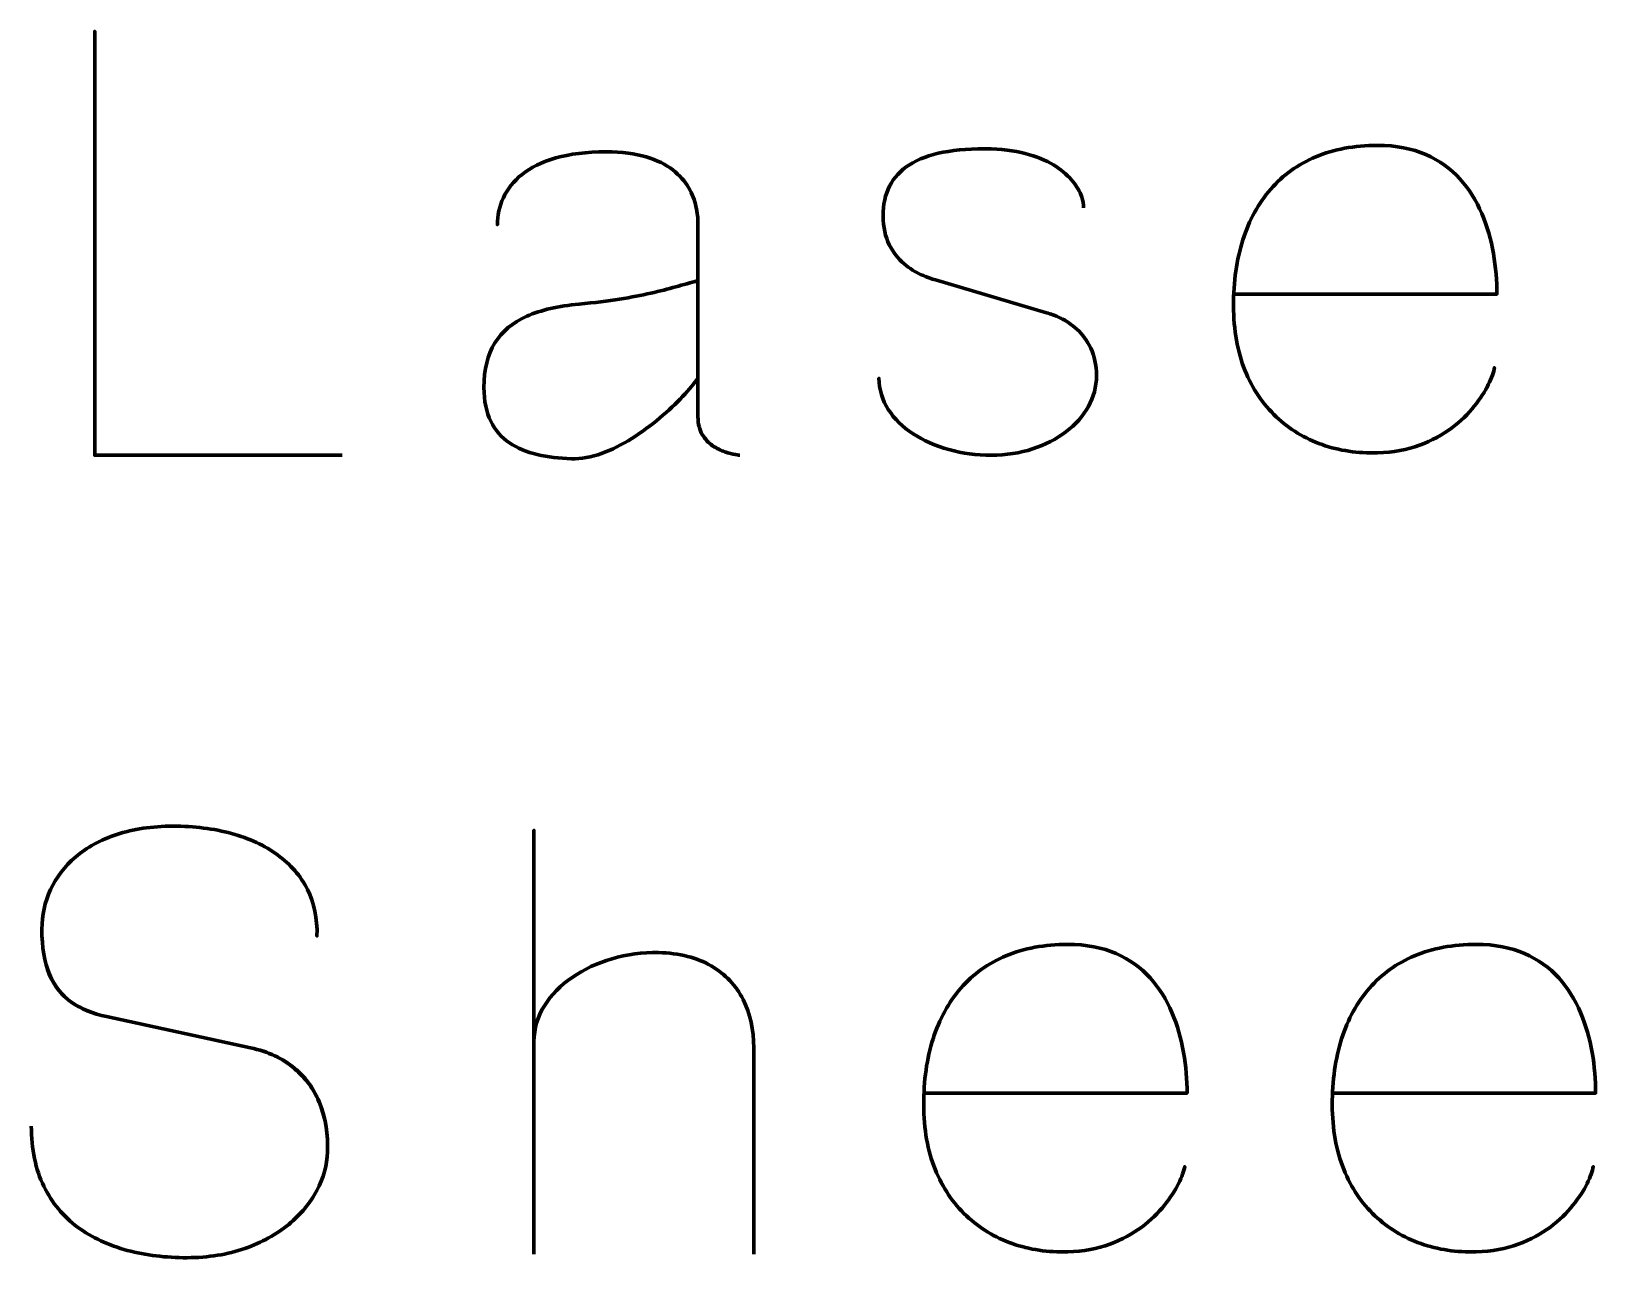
# Model space of a CAD drawing. Header units: centimetres. Extents: x -211 to 242, y -245 to 228.
# Drawn here: x 101.89 to 148.4, y 191.69 to 228.15 of the extents above; entities that cross this region are included whole.
import ezdxf

# ---------------------------------------------------------------- set-up
doc = ezdxf.new("R2010")
doc.units = ezdxf.units.CM
doc.header["$MEASUREMENT"] = 0
doc.layers.add('Layer 1', color=7, linetype='Continuous')

msp = doc.modelspace()

# ---------------------------------------------------------------- linework, layer by layer
at = {"layer": 'Layer 1', "color": 30, "lineweight": 211}
for points, knots in [([(111.13441, 215.54813), (111.13441, 215.54813), (103.77556, 215.54813), (103.77556, 215.54813), (103.77556, 215.54813), (103.77556, 215.54813), (103.77556, 228.15081), (103.77556, 228.15081), (103.77556, 228.15081), (103.77556, 228.15081), (103.77556, 215.54813), (103.77556, 215.54813), (103.77556, 215.54813), (103.77556, 215.54813), (111.13441, 215.54813), (111.13441, 215.54813)], [0, 0, 0, 0, 0.25, 0.25, 0.25, 0.25, 0.5, 0.5, 0.5, 0.5, 0.75, 0.75, 0.75, 0.75, 1, 1, 1, 1]), ([(133.176, 222.90698), (133.18474, 222.99729), (133.16435, 223.11091), (133.11482, 223.24783), (133.11482, 223.24783), (133.0653, 223.38475), (132.98081, 223.53041), (132.85846, 223.68481), (132.85846, 223.68481), (132.7361, 223.83922), (132.57004, 223.98779), (132.36029, 224.12763), (132.36029, 224.12763), (132.14762, 224.26746), (131.88252, 224.3869), (131.56498, 224.48013), (131.56498, 224.48013), (131.25035, 224.57627), (130.87162, 224.63453), (130.43173, 224.65492), (130.43173, 224.65492), (129.33343, 224.67823), (128.52355, 224.52091), (127.99917, 224.18298), (127.99917, 224.18298), (127.47187, 223.84504), (127.21259, 223.33814), (127.21551, 222.66227), (127.21551, 222.66227), (127.22133, 222.32433), (127.28251, 222.03883), (127.39904, 221.80577), (127.39904, 221.80577), (127.51848, 221.57563), (127.66415, 221.38918), (127.83603, 221.24352), (127.83603, 221.24352), (128.00791, 221.10077), (128.17979, 220.99007), (128.35167, 220.91432), (128.35167, 220.91432), (128.52064, 220.83858), (128.66047, 220.78614), (128.77118, 220.75701), (128.77118, 220.75701), (128.77118, 220.75701), (132.07479, 219.77816), (132.07479, 219.77816), (132.07479, 219.77816), (132.18841, 219.75194), (132.32825, 219.70241), (132.49139, 219.62375), (132.49139, 219.62375), (132.65453, 219.5451), (132.81767, 219.43439), (132.98081, 219.28873), (132.98081, 219.28873), (133.14395, 219.14307), (133.28088, 218.95662), (133.38867, 218.7323), (133.38867, 218.7323), (133.49937, 218.50507), (133.55763, 218.23123), (133.56055, 217.90786), (133.56055, 217.90786), (133.55763, 217.58157), (133.47606, 217.2786), (133.31875, 216.9931), (133.31875, 216.9931), (133.15852, 216.71051), (132.93711, 216.45997), (132.65162, 216.24439), (132.65162, 216.24439), (132.36612, 216.0259), (132.03692, 215.85693), (131.6582, 215.73458), (131.6582, 215.73458), (131.27948, 215.61222), (130.87162, 215.55104), (130.43173, 215.54813), (130.43173, 215.54813), (129.99183, 215.54813), (129.57232, 215.60348), (129.17321, 215.71418), (129.17321, 215.71418), (128.77409, 215.82489), (128.41868, 215.97929), (128.10696, 216.18322), (128.10696, 216.18322), (127.79524, 216.38423), (127.55053, 216.62603), (127.36991, 216.9057), (127.36991, 216.9057), (127.18929, 217.18537), (127.09606, 217.49709), (127.09315, 217.83794), (127.09315, 217.83794), (127.09606, 217.49709), (127.18929, 217.18537), (127.36991, 216.9057), (127.36991, 216.9057), (127.55053, 216.62603), (127.79524, 216.38423), (128.10696, 216.18322), (128.10696, 216.18322), (128.41868, 215.97929), (128.77409, 215.82489), (129.17321, 215.71418), (129.17321, 215.71418), (129.57232, 215.60348), (129.99183, 215.54813), (130.43173, 215.54813), (130.43173, 215.54813), (130.87162, 215.55104), (131.27948, 215.61222), (131.6582, 215.73458), (131.6582, 215.73458), (132.03692, 215.85693), (132.36612, 216.0259), (132.65162, 216.24439), (132.65162, 216.24439), (132.93711, 216.45997), (133.15852, 216.71051), (133.31875, 216.9931), (133.31875, 216.9931), (133.47606, 217.2786), (133.55763, 217.58157), (133.56055, 217.90786), (133.56055, 217.90786), (133.55763, 218.23123), (133.49937, 218.50507), (133.38867, 218.7323), (133.38867, 218.7323), (133.28088, 218.95662), (133.14395, 219.14307), (132.98081, 219.28873), (132.98081, 219.28873), (132.81767, 219.43439), (132.65453, 219.5451), (132.49139, 219.62375), (132.49139, 219.62375), (132.32825, 219.70241), (132.18841, 219.75194), (132.07479, 219.77816), (132.07479, 219.77816), (132.07479, 219.77816), (128.77118, 220.75701), (128.77118, 220.75701), (128.77118, 220.75701), (128.66047, 220.78614), (128.52064, 220.83858), (128.35167, 220.91432), (128.35167, 220.91432), (128.17979, 220.99007), (128.00791, 221.10077), (127.83603, 221.24352), (127.83603, 221.24352), (127.66415, 221.38918), (127.51848, 221.57563), (127.39904, 221.80577), (127.39904, 221.80577), (127.28251, 222.03883), (127.22133, 222.32433), (127.21551, 222.66227), (127.21551, 222.66227), (127.21259, 223.33814), (127.47187, 223.84504), (127.99917, 224.18298), (127.99917, 224.18298), (128.52355, 224.52091), (129.33343, 224.67823), (130.43173, 224.65492), (130.43173, 224.65492), (130.87162, 224.63453), (131.25035, 224.57627), (131.56498, 224.48013), (131.56498, 224.48013), (131.88252, 224.3869), (132.14762, 224.26746), (132.36029, 224.12763), (132.36029, 224.12763), (132.57004, 223.98779), (132.7361, 223.83922), (132.85846, 223.68481), (132.85846, 223.68481), (132.98081, 223.53041), (133.0653, 223.38475), (133.11482, 223.24783), (133.11482, 223.24783), (133.16435, 223.11091), (133.18474, 222.99729), (133.176, 222.90698)], [0, 0, 0, 0, 0.02083333, 0.02083333, 0.02083333, 0.02083333, 0.04166667, 0.04166667, 0.04166667, 0.04166667, 0.0625, 0.0625, 0.0625, 0.0625, 0.08333333, 0.08333333, 0.08333333, 0.08333333, 0.10416667, 0.10416667, 0.10416667, 0.10416667, 0.125, 0.125, 0.125, 0.125, 0.14583333, 0.14583333, 0.14583333, 0.14583333, 0.16666667, 0.16666667, 0.16666667, 0.16666667, 0.1875, 0.1875, 0.1875, 0.1875, 0.20833333, 0.20833333, 0.20833333, 0.20833333, 0.22916667, 0.22916667, 0.22916667, 0.22916667, 0.25, 0.25, 0.25, 0.25, 0.27083333, 0.27083333, 0.27083333, 0.27083333, 0.29166667, 0.29166667, 0.29166667, 0.29166667, 0.3125, 0.3125, 0.3125, 0.3125, 0.33333333, 0.33333333, 0.33333333, 0.33333333, 0.35416667, 0.35416667, 0.35416667, 0.35416667, 0.375, 0.375, 0.375, 0.375, 0.39583333, 0.39583333, 0.39583333, 0.39583333, 0.41666667, 0.41666667, 0.41666667, 0.41666667, 0.4375, 0.4375, 0.4375, 0.4375, 0.45833333, 0.45833333, 0.45833333, 0.45833333, 0.47916667, 0.47916667, 0.47916667, 0.47916667, 0.5, 0.5, 0.5, 0.5, 0.52083333, 0.52083333, 0.52083333, 0.52083333, 0.54166667, 0.54166667, 0.54166667, 0.54166667, 0.5625, 0.5625, 0.5625, 0.5625, 0.58333333, 0.58333333, 0.58333333, 0.58333333, 0.60416667, 0.60416667, 0.60416667, 0.60416667, 0.625, 0.625, 0.625, 0.625, 0.64583333, 0.64583333, 0.64583333, 0.64583333, 0.66666667, 0.66666667, 0.66666667, 0.66666667, 0.6875, 0.6875, 0.6875, 0.6875, 0.70833333, 0.70833333, 0.70833333, 0.70833333, 0.72916667, 0.72916667, 0.72916667, 0.72916667, 0.75, 0.75, 0.75, 0.75, 0.77083333, 0.77083333, 0.77083333, 0.77083333, 0.79166667, 0.79166667, 0.79166667, 0.79166667, 0.8125, 0.8125, 0.8125, 0.8125, 0.83333333, 0.83333333, 0.83333333, 0.83333333, 0.85416667, 0.85416667, 0.85416667, 0.85416667, 0.875, 0.875, 0.875, 0.875, 0.89583333, 0.89583333, 0.89583333, 0.89583333, 0.91666667, 0.91666667, 0.91666667, 0.91666667, 0.9375, 0.9375, 0.9375, 0.9375, 0.95833333, 0.95833333, 0.95833333, 0.95833333, 0.97916667, 0.97916667, 0.97916667, 0.97916667, 1, 1, 1, 1]), ([(137.65074, 220.3375), (137.65074, 220.3375), (145.46405, 220.3375), (145.46405, 220.3375), (145.46405, 220.3375), (145.46697, 220.73079), (145.43201, 221.1299), (145.36209, 221.54358), (145.36209, 221.54358), (145.29217, 221.95435), (145.17564, 222.35055), (145.01541, 222.73218), (145.01541, 222.73218), (144.85519, 223.11382), (144.63669, 223.45758), (144.36576, 223.76056), (144.36576, 223.76056), (144.09192, 224.06645), (143.75398, 224.30825), (143.35195, 224.48596), (143.35195, 224.48596), (142.94993, 224.66366), (142.46924, 224.75689), (141.91573, 224.7598), (141.91573, 224.7598), (141.22529, 224.75689), (140.61351, 224.64327), (140.08038, 224.41895), (140.08038, 224.41895), (139.55017, 224.19463), (139.10153, 223.87417), (138.74029, 223.45467), (138.74029, 223.45467), (138.37614, 223.03807), (138.09938, 222.53408), (137.91293, 221.95143), (137.91293, 221.95143), (137.72648, 221.36587), (137.63326, 220.71039), (137.63326, 219.98791), (137.63326, 219.98791), (137.63617, 219.26251), (137.7527, 218.6216), (137.97411, 218.071), (137.97411, 218.071), (138.19843, 217.52039), (138.50723, 217.05719), (138.90343, 216.69012), (138.90343, 216.69012), (139.29672, 216.32014), (139.75119, 216.04338), (140.26683, 215.86276), (140.26683, 215.86276), (140.77956, 215.68214), (141.33016, 215.60057), (141.91573, 215.61805), (141.91573, 215.61805), (142.38476, 215.63553), (142.80135, 215.71127), (143.16551, 215.84528), (143.16551, 215.84528), (143.52966, 215.9822), (143.8472, 216.15117), (144.11814, 216.3551), (144.11814, 216.3551), (144.38615, 216.55902), (144.61047, 216.7746), (144.7911, 217.00184), (144.7911, 217.00184), (144.97172, 217.22907), (145.11155, 217.44465), (145.2106, 217.64858), (145.2106, 217.64858), (145.30965, 217.84959), (145.37083, 218.01856), (145.39414, 218.15257), (145.39414, 218.15257), (145.37083, 218.01856), (145.30965, 217.84959), (145.2106, 217.64858), (145.2106, 217.64858), (145.11155, 217.44465), (144.97172, 217.22907), (144.7911, 217.00184), (144.7911, 217.00184), (144.61047, 216.7746), (144.38615, 216.55902), (144.11814, 216.3551), (144.11814, 216.3551), (143.8472, 216.15117), (143.52966, 215.9822), (143.16551, 215.84528), (143.16551, 215.84528), (142.80135, 215.71127), (142.38476, 215.63553), (141.91573, 215.61805), (141.91573, 215.61805), (141.33016, 215.60057), (140.77956, 215.68214), (140.26683, 215.86276), (140.26683, 215.86276), (139.75119, 216.04338), (139.29672, 216.32014), (138.90343, 216.69012), (138.90343, 216.69012), (138.50723, 217.05719), (138.19843, 217.52039), (137.97411, 218.071), (137.97411, 218.071), (137.7527, 218.6216), (137.63617, 219.26251), (137.63326, 219.98791), (137.63326, 219.98791), (137.63326, 220.71039), (137.72648, 221.36587), (137.91293, 221.95143), (137.91293, 221.95143), (138.09938, 222.53408), (138.37614, 223.03807), (138.74029, 223.45467), (138.74029, 223.45467), (139.10153, 223.87417), (139.55017, 224.19463), (140.08038, 224.41895), (140.08038, 224.41895), (140.61351, 224.64327), (141.22529, 224.75689), (141.91573, 224.7598), (141.91573, 224.7598), (142.46924, 224.75689), (142.94993, 224.66366), (143.35195, 224.48596), (143.35195, 224.48596), (143.75398, 224.30825), (144.09192, 224.06645), (144.36576, 223.76056), (144.36576, 223.76056), (144.63669, 223.45758), (144.85519, 223.11382), (145.01541, 222.73218), (145.01541, 222.73218), (145.17564, 222.35055), (145.29217, 221.95435), (145.36209, 221.54358), (145.36209, 221.54358), (145.43201, 221.1299), (145.46697, 220.73079), (145.46405, 220.3375), (145.46405, 220.3375), (145.46405, 220.3375), (137.65074, 220.3375), (137.65074, 220.3375)], [0, 0, 0, 0, 0.02631579, 0.02631579, 0.02631579, 0.02631579, 0.05263158, 0.05263158, 0.05263158, 0.05263158, 0.07894737, 0.07894737, 0.07894737, 0.07894737, 0.10526316, 0.10526316, 0.10526316, 0.10526316, 0.13157895, 0.13157895, 0.13157895, 0.13157895, 0.15789474, 0.15789474, 0.15789474, 0.15789474, 0.18421053, 0.18421053, 0.18421053, 0.18421053, 0.21052632, 0.21052632, 0.21052632, 0.21052632, 0.23684211, 0.23684211, 0.23684211, 0.23684211, 0.26315789, 0.26315789, 0.26315789, 0.26315789, 0.28947368, 0.28947368, 0.28947368, 0.28947368, 0.31578947, 0.31578947, 0.31578947, 0.31578947, 0.34210526, 0.34210526, 0.34210526, 0.34210526, 0.36842105, 0.36842105, 0.36842105, 0.36842105, 0.39473684, 0.39473684, 0.39473684, 0.39473684, 0.42105263, 0.42105263, 0.42105263, 0.42105263, 0.44736842, 0.44736842, 0.44736842, 0.44736842, 0.47368421, 0.47368421, 0.47368421, 0.47368421, 0.5, 0.5, 0.5, 0.5, 0.52631579, 0.52631579, 0.52631579, 0.52631579, 0.55263158, 0.55263158, 0.55263158, 0.55263158, 0.57894737, 0.57894737, 0.57894737, 0.57894737, 0.60526316, 0.60526316, 0.60526316, 0.60526316, 0.63157895, 0.63157895, 0.63157895, 0.63157895, 0.65789474, 0.65789474, 0.65789474, 0.65789474, 0.68421053, 0.68421053, 0.68421053, 0.68421053, 0.71052632, 0.71052632, 0.71052632, 0.71052632, 0.73684211, 0.73684211, 0.73684211, 0.73684211, 0.76315789, 0.76315789, 0.76315789, 0.76315789, 0.78947368, 0.78947368, 0.78947368, 0.78947368, 0.81578947, 0.81578947, 0.81578947, 0.81578947, 0.84210526, 0.84210526, 0.84210526, 0.84210526, 0.86842105, 0.86842105, 0.86842105, 0.86842105, 0.89473684, 0.89473684, 0.89473684, 0.89473684, 0.92105263, 0.92105263, 0.92105263, 0.92105263, 0.94736842, 0.94736842, 0.94736842, 0.94736842, 0.97368421, 0.97368421, 0.97368421, 0.97368421, 1, 1, 1, 1]), ([(122.95052, 215.54813), (122.94761, 215.54813), (122.90391, 215.55396), (122.82234, 215.56561), (122.82234, 215.56561), (122.73785, 215.57726), (122.63589, 215.60639), (122.51353, 215.64718), (122.51353, 215.64718), (122.39118, 215.68797), (122.26882, 215.74914), (122.14647, 215.83071), (122.14647, 215.83071), (122.02411, 215.9152), (121.92215, 216.0259), (121.83766, 216.16282), (121.83766, 216.16282), (121.75609, 216.30266), (121.71239, 216.47454), (121.70948, 216.68429), (121.70948, 216.68429), (121.70948, 216.68429), (121.70948, 222.43503), (121.70948, 222.43503), (121.70948, 222.43503), (121.71239, 222.58361), (121.692, 222.75258), (121.65122, 222.93902), (121.65122, 222.93902), (121.61334, 223.12547), (121.5376, 223.31192), (121.42981, 223.50419), (121.42981, 223.50419), (121.32202, 223.69355), (121.1647, 223.86835), (120.96078, 224.02858), (120.96078, 224.02858), (120.75976, 224.1888), (120.49466, 224.31699), (120.17129, 224.41604), (120.17129, 224.41604), (119.84792, 224.51509), (119.45172, 224.56461), (118.98269, 224.56753), (118.98269, 224.56753), (118.39421, 224.56461), (117.89313, 224.50343), (117.48237, 224.38399), (117.48237, 224.38399), (117.06869, 224.26455), (116.73658, 224.10141), (116.48021, 223.89748), (116.48021, 223.89748), (116.22676, 223.69064), (116.04031, 223.46049), (115.92378, 223.20413), (115.92378, 223.20413), (115.80434, 222.94485), (115.74607, 222.67683), (115.74899, 222.40007), (115.74899, 222.40007), (115.74607, 222.67683), (115.80434, 222.94485), (115.92378, 223.20413), (115.92378, 223.20413), (116.04031, 223.46049), (116.22676, 223.69064), (116.48021, 223.89748), (116.48021, 223.89748), (116.73658, 224.10141), (117.06869, 224.26455), (117.48237, 224.38399), (117.48237, 224.38399), (117.89313, 224.50343), (118.39421, 224.56461), (118.98269, 224.56753), (118.98269, 224.56753), (119.45172, 224.56461), (119.84792, 224.51509), (120.17129, 224.41604), (120.17129, 224.41604), (120.49466, 224.31699), (120.75976, 224.1888), (120.96078, 224.02858), (120.96078, 224.02858), (121.1647, 223.86835), (121.32202, 223.69355), (121.42981, 223.50419), (121.42981, 223.50419), (121.5376, 223.31192), (121.61334, 223.12547), (121.65122, 222.93902), (121.65122, 222.93902), (121.692, 222.75258), (121.71239, 222.58361), (121.70948, 222.43503), (121.70948, 222.43503), (121.70948, 222.43503), (121.70948, 216.68429), (121.70948, 216.68429), (121.70948, 216.68429), (121.71239, 216.47454), (121.75609, 216.30266), (121.83766, 216.16282), (121.83766, 216.16282), (121.92215, 216.0259), (122.02411, 215.9152), (122.14647, 215.83071), (122.14647, 215.83071), (122.26882, 215.74914), (122.39118, 215.68797), (122.51353, 215.64718), (122.51353, 215.64718), (122.63589, 215.60639), (122.73785, 215.57726), (122.82234, 215.56561), (122.82234, 215.56561), (122.90391, 215.55396), (122.94761, 215.54813), (122.95052, 215.54813)], [0, 0, 0, 0, 0.03333333, 0.03333333, 0.03333333, 0.03333333, 0.06666667, 0.06666667, 0.06666667, 0.06666667, 0.1, 0.1, 0.1, 0.1, 0.13333333, 0.13333333, 0.13333333, 0.13333333, 0.16666667, 0.16666667, 0.16666667, 0.16666667, 0.2, 0.2, 0.2, 0.2, 0.23333333, 0.23333333, 0.23333333, 0.23333333, 0.26666667, 0.26666667, 0.26666667, 0.26666667, 0.3, 0.3, 0.3, 0.3, 0.33333333, 0.33333333, 0.33333333, 0.33333333, 0.36666667, 0.36666667, 0.36666667, 0.36666667, 0.4, 0.4, 0.4, 0.4, 0.43333333, 0.43333333, 0.43333333, 0.43333333, 0.46666667, 0.46666667, 0.46666667, 0.46666667, 0.5, 0.5, 0.5, 0.5, 0.53333333, 0.53333333, 0.53333333, 0.53333333, 0.56666667, 0.56666667, 0.56666667, 0.56666667, 0.6, 0.6, 0.6, 0.6, 0.63333333, 0.63333333, 0.63333333, 0.63333333, 0.66666667, 0.66666667, 0.66666667, 0.66666667, 0.7, 0.7, 0.7, 0.7, 0.73333333, 0.73333333, 0.73333333, 0.73333333, 0.76666667, 0.76666667, 0.76666667, 0.76666667, 0.8, 0.8, 0.8, 0.8, 0.83333333, 0.83333333, 0.83333333, 0.83333333, 0.86666667, 0.86666667, 0.86666667, 0.86666667, 0.9, 0.9, 0.9, 0.9, 0.93333333, 0.93333333, 0.93333333, 0.93333333, 0.96666667, 0.96666667, 0.96666667, 0.96666667, 1, 1, 1, 1]), ([(121.70948, 217.83794), (121.60169, 217.68354), (121.4502, 217.50292), (121.25501, 217.29607), (121.25501, 217.29607), (121.05983, 217.08632), (120.83259, 216.87365), (120.57332, 216.65516), (120.57332, 216.65516), (120.31404, 216.43667), (120.03728, 216.23274), (119.74304, 216.04629), (119.74304, 216.04629), (119.4488, 215.85985), (119.14874, 215.71127), (118.84285, 215.60057), (118.84285, 215.60057), (118.53696, 215.48987), (118.23981, 215.43743), (117.9514, 215.44325), (117.9514, 215.44325), (117.58724, 215.45491), (117.24639, 215.49569), (116.93176, 215.56852), (116.93176, 215.56852), (116.61713, 215.64427), (116.34329, 215.75788), (116.1044, 215.91811), (116.1044, 215.91811), (115.86843, 216.07543), (115.68198, 216.28809), (115.55089, 216.55611), (115.55089, 216.55611), (115.41688, 216.82413), (115.34987, 217.15915), (115.34696, 217.55827), (115.34696, 217.55827), (115.34696, 218.09722), (115.45475, 218.54003), (115.67033, 218.8867), (115.67033, 218.8867), (115.883, 219.23047), (116.20054, 219.49557), (116.62005, 219.67911), (116.62005, 219.67911), (117.04247, 219.86555), (117.56102, 219.985), (118.17863, 220.04035), (118.17863, 220.04035), (118.63601, 220.08405), (119.03512, 220.13357), (119.3818, 220.18892), (119.3818, 220.18892), (119.72848, 220.24428), (120.03437, 220.30254), (120.3053, 220.36372), (120.3053, 220.36372), (120.57332, 220.4249), (120.82094, 220.48899), (121.04817, 220.55308), (121.04817, 220.55308), (121.27249, 220.61426), (121.4939, 220.67835), (121.70948, 220.73953), (121.70948, 220.73953), (121.4939, 220.67835), (121.27249, 220.61426), (121.04817, 220.55308), (121.04817, 220.55308), (120.82094, 220.48899), (120.57332, 220.4249), (120.3053, 220.36372), (120.3053, 220.36372), (120.03437, 220.30254), (119.72848, 220.24428), (119.3818, 220.18892), (119.3818, 220.18892), (119.03512, 220.13357), (118.63601, 220.08405), (118.17863, 220.04035), (118.17863, 220.04035), (117.56102, 219.985), (117.04247, 219.86555), (116.62005, 219.67911), (116.62005, 219.67911), (116.20054, 219.49557), (115.883, 219.23047), (115.67033, 218.8867), (115.67033, 218.8867), (115.45475, 218.54003), (115.34696, 218.09722), (115.34696, 217.55827), (115.34696, 217.55827), (115.34987, 217.15915), (115.41688, 216.82413), (115.55089, 216.55611), (115.55089, 216.55611), (115.68198, 216.28809), (115.86843, 216.07543), (116.1044, 215.91811), (116.1044, 215.91811), (116.34329, 215.75788), (116.61713, 215.64427), (116.93176, 215.56852), (116.93176, 215.56852), (117.24639, 215.49569), (117.58724, 215.45491), (117.9514, 215.44325), (117.9514, 215.44325), (118.23981, 215.43743), (118.53696, 215.48987), (118.84285, 215.60057), (118.84285, 215.60057), (119.14874, 215.71127), (119.4488, 215.85985), (119.74304, 216.04629), (119.74304, 216.04629), (120.03728, 216.23274), (120.31404, 216.43667), (120.57332, 216.65516), (120.57332, 216.65516), (120.83259, 216.87365), (121.05983, 217.08632), (121.25501, 217.29607), (121.25501, 217.29607), (121.4502, 217.50292), (121.60169, 217.68354), (121.70948, 217.83794)], [0, 0, 0, 0, 0.03125, 0.03125, 0.03125, 0.03125, 0.0625, 0.0625, 0.0625, 0.0625, 0.09375, 0.09375, 0.09375, 0.09375, 0.125, 0.125, 0.125, 0.125, 0.15625, 0.15625, 0.15625, 0.15625, 0.1875, 0.1875, 0.1875, 0.1875, 0.21875, 0.21875, 0.21875, 0.21875, 0.25, 0.25, 0.25, 0.25, 0.28125, 0.28125, 0.28125, 0.28125, 0.3125, 0.3125, 0.3125, 0.3125, 0.34375, 0.34375, 0.34375, 0.34375, 0.375, 0.375, 0.375, 0.375, 0.40625, 0.40625, 0.40625, 0.40625, 0.4375, 0.4375, 0.4375, 0.4375, 0.46875, 0.46875, 0.46875, 0.46875, 0.5, 0.5, 0.5, 0.5, 0.53125, 0.53125, 0.53125, 0.53125, 0.5625, 0.5625, 0.5625, 0.5625, 0.59375, 0.59375, 0.59375, 0.59375, 0.625, 0.625, 0.625, 0.625, 0.65625, 0.65625, 0.65625, 0.65625, 0.6875, 0.6875, 0.6875, 0.6875, 0.71875, 0.71875, 0.71875, 0.71875, 0.75, 0.75, 0.75, 0.75, 0.78125, 0.78125, 0.78125, 0.78125, 0.8125, 0.8125, 0.8125, 0.8125, 0.84375, 0.84375, 0.84375, 0.84375, 0.875, 0.875, 0.875, 0.875, 0.90625, 0.90625, 0.90625, 0.90625, 0.9375, 0.9375, 0.9375, 0.9375, 0.96875, 0.96875, 0.96875, 0.96875, 1, 1, 1, 1]), ([(101.88778, 195.60408), (101.89361, 194.90782), (102.01596, 194.3106), (102.26068, 193.81244), (102.26068, 193.81244), (102.50247, 193.31719), (102.84041, 192.91224), (103.26574, 192.59761), (103.26574, 192.59761), (103.69399, 192.2859), (104.18633, 192.05575), (104.74276, 191.90718), (104.74276, 191.90718), (105.29627, 191.76151), (105.89057, 191.68868), (106.51983, 191.68868), (106.51983, 191.68868), (107.15492, 191.6916), (107.72592, 191.78482), (108.23573, 191.96253), (108.23573, 191.96253), (108.74264, 192.14024), (109.17671, 192.37912), (109.54087, 192.67919), (109.54087, 192.67919), (109.90211, 192.97925), (110.18178, 193.31427), (110.37988, 193.68717), (110.37988, 193.68717), (110.57798, 194.06006), (110.68286, 194.4417), (110.69742, 194.83498), (110.69742, 194.83498), (110.7149, 195.35063), (110.63916, 195.82257), (110.4731, 196.24791), (110.4731, 196.24791), (110.30705, 196.67324), (110.05068, 197.02866), (109.70401, 197.31998), (109.70401, 197.31998), (109.36025, 197.6113), (108.92617, 197.81523), (108.40762, 197.92885), (108.40762, 197.92885), (108.40762, 197.92885), (104.12515, 198.85526), (104.12515, 198.85526), (104.12515, 198.85526), (103.72312, 198.93974), (103.37645, 199.08249), (103.09095, 199.28059), (103.09095, 199.28059), (102.80545, 199.4816), (102.58405, 199.75836), (102.43256, 200.11378), (102.43256, 200.11378), (102.28107, 200.46628), (102.20241, 200.91492), (102.20241, 201.4597), (102.20241, 201.4597), (102.20241, 201.87338), (102.28689, 202.26375), (102.45878, 202.63082), (102.45878, 202.63082), (102.62774, 202.99789), (102.87828, 203.32126), (103.20748, 203.60675), (103.20748, 203.60675), (103.53668, 203.88934), (103.94453, 204.11075), (104.42813, 204.27097), (104.42813, 204.27097), (104.91464, 204.43412), (105.47107, 204.51569), (106.10033, 204.5186), (106.10033, 204.5186), (106.7325, 204.5186), (107.31224, 204.44577), (107.84245, 204.30011), (107.84245, 204.30011), (108.36974, 204.15444), (108.82712, 203.94469), (109.21167, 203.66502), (109.21167, 203.66502), (109.59622, 203.38535), (109.89337, 203.04159), (110.0973, 202.63956), (110.0973, 202.63956), (110.30122, 202.23462), (110.39736, 201.77141), (110.38279, 201.24994), (110.38279, 201.24994), (110.39736, 201.77141), (110.30122, 202.23462), (110.0973, 202.63956), (110.0973, 202.63956), (109.89337, 203.04159), (109.59622, 203.38535), (109.21167, 203.66502), (109.21167, 203.66502), (108.82712, 203.94469), (108.36974, 204.15444), (107.84245, 204.30011), (107.84245, 204.30011), (107.31224, 204.44577), (106.7325, 204.5186), (106.10033, 204.5186), (106.10033, 204.5186), (105.47107, 204.51569), (104.91464, 204.43412), (104.42813, 204.27097), (104.42813, 204.27097), (103.94453, 204.11075), (103.53668, 203.88934), (103.20748, 203.60675), (103.20748, 203.60675), (102.87828, 203.32126), (102.62774, 202.99789), (102.45878, 202.63082), (102.45878, 202.63082), (102.28689, 202.26375), (102.20241, 201.87338), (102.20241, 201.4597), (102.20241, 201.4597), (102.20241, 200.91492), (102.27815, 200.46628), (102.42382, 200.11669), (102.42382, 200.11669), (102.57239, 199.76419), (102.79089, 199.49034), (103.07638, 199.28933), (103.07638, 199.28933), (103.36188, 199.09123), (103.71147, 198.94557), (104.12515, 198.85526), (104.12515, 198.85526), (104.12515, 198.85526), (108.40762, 197.92885), (108.40762, 197.92885), (108.40762, 197.92885), (108.93783, 197.81523), (109.37481, 197.6113), (109.71857, 197.31998), (109.71857, 197.31998), (110.06525, 197.02866), (110.3187, 196.67324), (110.48184, 196.24791), (110.48184, 196.24791), (110.64207, 195.82257), (110.7149, 195.35063), (110.69742, 194.83498), (110.69742, 194.83498), (110.68286, 194.4417), (110.57798, 194.06006), (110.37988, 193.68717), (110.37988, 193.68717), (110.18178, 193.31427), (109.90211, 192.97925), (109.54087, 192.67919), (109.54087, 192.67919), (109.17671, 192.37912), (108.74264, 192.14024), (108.23573, 191.96253), (108.23573, 191.96253), (107.72592, 191.78482), (107.15492, 191.6916), (106.51983, 191.68868), (106.51983, 191.68868), (105.89057, 191.68868), (105.29627, 191.76151), (104.74276, 191.90718), (104.74276, 191.90718), (104.18633, 192.05575), (103.69399, 192.2859), (103.26574, 192.59761), (103.26574, 192.59761), (102.84041, 192.91224), (102.50247, 193.31719), (102.26068, 193.81244), (102.26068, 193.81244), (102.01596, 194.3106), (101.89361, 194.90782), (101.88778, 195.60408)], [0, 0, 0, 0, 0.02173913, 0.02173913, 0.02173913, 0.02173913, 0.04347826, 0.04347826, 0.04347826, 0.04347826, 0.06521739, 0.06521739, 0.06521739, 0.06521739, 0.08695652, 0.08695652, 0.08695652, 0.08695652, 0.10869565, 0.10869565, 0.10869565, 0.10869565, 0.13043478, 0.13043478, 0.13043478, 0.13043478, 0.15217391, 0.15217391, 0.15217391, 0.15217391, 0.17391304, 0.17391304, 0.17391304, 0.17391304, 0.19565217, 0.19565217, 0.19565217, 0.19565217, 0.2173913, 0.2173913, 0.2173913, 0.2173913, 0.23913043, 0.23913043, 0.23913043, 0.23913043, 0.26086957, 0.26086957, 0.26086957, 0.26086957, 0.2826087, 0.2826087, 0.2826087, 0.2826087, 0.30434783, 0.30434783, 0.30434783, 0.30434783, 0.32608696, 0.32608696, 0.32608696, 0.32608696, 0.34782609, 0.34782609, 0.34782609, 0.34782609, 0.36956522, 0.36956522, 0.36956522, 0.36956522, 0.39130435, 0.39130435, 0.39130435, 0.39130435, 0.41304348, 0.41304348, 0.41304348, 0.41304348, 0.43478261, 0.43478261, 0.43478261, 0.43478261, 0.45652174, 0.45652174, 0.45652174, 0.45652174, 0.47826087, 0.47826087, 0.47826087, 0.47826087, 0.5, 0.5, 0.5, 0.5, 0.52173913, 0.52173913, 0.52173913, 0.52173913, 0.54347826, 0.54347826, 0.54347826, 0.54347826, 0.56521739, 0.56521739, 0.56521739, 0.56521739, 0.58695652, 0.58695652, 0.58695652, 0.58695652, 0.60869565, 0.60869565, 0.60869565, 0.60869565, 0.63043478, 0.63043478, 0.63043478, 0.63043478, 0.65217391, 0.65217391, 0.65217391, 0.65217391, 0.67391304, 0.67391304, 0.67391304, 0.67391304, 0.69565217, 0.69565217, 0.69565217, 0.69565217, 0.7173913, 0.7173913, 0.7173913, 0.7173913, 0.73913043, 0.73913043, 0.73913043, 0.73913043, 0.76086957, 0.76086957, 0.76086957, 0.76086957, 0.7826087, 0.7826087, 0.7826087, 0.7826087, 0.80434783, 0.80434783, 0.80434783, 0.80434783, 0.82608696, 0.82608696, 0.82608696, 0.82608696, 0.84782609, 0.84782609, 0.84782609, 0.84782609, 0.86956522, 0.86956522, 0.86956522, 0.86956522, 0.89130435, 0.89130435, 0.89130435, 0.89130435, 0.91304348, 0.91304348, 0.91304348, 0.91304348, 0.93478261, 0.93478261, 0.93478261, 0.93478261, 0.95652174, 0.95652174, 0.95652174, 0.95652174, 0.97826087, 0.97826087, 0.97826087, 0.97826087, 1, 1, 1, 1]), ([(116.83271, 191.79356), (116.83271, 191.79356), (116.83271, 204.39624), (116.83271, 204.39624), (116.83271, 204.39624), (116.83271, 204.39624), (116.83271, 191.79356), (116.83271, 191.79356)], [0, 0, 0, 0, 0.5, 0.5, 0.5, 0.5, 1, 1, 1, 1]), ([(128.43907, 196.58293), (128.43907, 196.58293), (136.25238, 196.58293), (136.25238, 196.58293), (136.25238, 196.58293), (136.2553, 196.97622), (136.22034, 197.37533), (136.15042, 197.78901), (136.15042, 197.78901), (136.0805, 198.19978), (135.96397, 198.59598), (135.80374, 198.97761), (135.80374, 198.97761), (135.64352, 199.35925), (135.42502, 199.70301), (135.15409, 200.00599), (135.15409, 200.00599), (134.88025, 200.31188), (134.54231, 200.55368), (134.14028, 200.73139), (134.14028, 200.73139), (133.73826, 200.90909), (133.25757, 201.00232), (132.70406, 201.00523), (132.70406, 201.00523), (132.01362, 201.00232), (131.40184, 200.8887), (130.86871, 200.66438), (130.86871, 200.66438), (130.3385, 200.44006), (129.88986, 200.1196), (129.52862, 199.7001), (129.52862, 199.7001), (129.16447, 199.2835), (128.88771, 198.77951), (128.70126, 198.19686), (128.70126, 198.19686), (128.51481, 197.6113), (128.42159, 196.95582), (128.42159, 196.23334), (128.42159, 196.23334), (128.4245, 195.50794), (128.54103, 194.86703), (128.76244, 194.31643), (128.76244, 194.31643), (128.98676, 193.76582), (129.29556, 193.30262), (129.69176, 192.93555), (129.69176, 192.93555), (130.08505, 192.56557), (130.53952, 192.28881), (131.05516, 192.10819), (131.05516, 192.10819), (131.56789, 191.92757), (132.11849, 191.846), (132.70406, 191.86348), (132.70406, 191.86348), (133.17309, 191.88096), (133.58968, 191.9567), (133.95384, 192.09071), (133.95384, 192.09071), (134.31799, 192.22763), (134.63553, 192.3966), (134.90647, 192.60053), (134.90647, 192.60053), (135.17448, 192.80445), (135.3988, 193.02003), (135.57943, 193.24727), (135.57943, 193.24727), (135.76005, 193.4745), (135.89988, 193.69008), (135.99893, 193.89401), (135.99893, 193.89401), (136.09798, 194.09502), (136.15916, 194.26399), (136.18247, 194.398), (136.18247, 194.398), (136.15916, 194.26399), (136.09798, 194.09502), (135.99893, 193.89401), (135.99893, 193.89401), (135.89988, 193.69008), (135.76005, 193.4745), (135.57943, 193.24727), (135.57943, 193.24727), (135.3988, 193.02003), (135.17448, 192.80445), (134.90647, 192.60053), (134.90647, 192.60053), (134.63553, 192.3966), (134.31799, 192.22763), (133.95384, 192.09071), (133.95384, 192.09071), (133.58968, 191.9567), (133.17309, 191.88096), (132.70406, 191.86348), (132.70406, 191.86348), (132.11849, 191.846), (131.56789, 191.92757), (131.05516, 192.10819), (131.05516, 192.10819), (130.53952, 192.28881), (130.08505, 192.56557), (129.69176, 192.93555), (129.69176, 192.93555), (129.29556, 193.30262), (128.98676, 193.76582), (128.76244, 194.31643), (128.76244, 194.31643), (128.54103, 194.86703), (128.4245, 195.50794), (128.42159, 196.23334), (128.42159, 196.23334), (128.42159, 196.95582), (128.51481, 197.6113), (128.70126, 198.19686), (128.70126, 198.19686), (128.88771, 198.77951), (129.16447, 199.2835), (129.52862, 199.7001), (129.52862, 199.7001), (129.88986, 200.1196), (130.3385, 200.44006), (130.86871, 200.66438), (130.86871, 200.66438), (131.40184, 200.8887), (132.01362, 201.00232), (132.70406, 201.00523), (132.70406, 201.00523), (133.25757, 201.00232), (133.73826, 200.90909), (134.14028, 200.73139), (134.14028, 200.73139), (134.54231, 200.55368), (134.88025, 200.31188), (135.15409, 200.00599), (135.15409, 200.00599), (135.42502, 199.70301), (135.64352, 199.35925), (135.80374, 198.97761), (135.80374, 198.97761), (135.96397, 198.59598), (136.0805, 198.19978), (136.15042, 197.78901), (136.15042, 197.78901), (136.22034, 197.37533), (136.2553, 196.97622), (136.25238, 196.58293), (136.25238, 196.58293), (136.25238, 196.58293), (128.43907, 196.58293), (128.43907, 196.58293)], [0, 0, 0, 0, 0.02631579, 0.02631579, 0.02631579, 0.02631579, 0.05263158, 0.05263158, 0.05263158, 0.05263158, 0.07894737, 0.07894737, 0.07894737, 0.07894737, 0.10526316, 0.10526316, 0.10526316, 0.10526316, 0.13157895, 0.13157895, 0.13157895, 0.13157895, 0.15789474, 0.15789474, 0.15789474, 0.15789474, 0.18421053, 0.18421053, 0.18421053, 0.18421053, 0.21052632, 0.21052632, 0.21052632, 0.21052632, 0.23684211, 0.23684211, 0.23684211, 0.23684211, 0.26315789, 0.26315789, 0.26315789, 0.26315789, 0.28947368, 0.28947368, 0.28947368, 0.28947368, 0.31578947, 0.31578947, 0.31578947, 0.31578947, 0.34210526, 0.34210526, 0.34210526, 0.34210526, 0.36842105, 0.36842105, 0.36842105, 0.36842105, 0.39473684, 0.39473684, 0.39473684, 0.39473684, 0.42105263, 0.42105263, 0.42105263, 0.42105263, 0.44736842, 0.44736842, 0.44736842, 0.44736842, 0.47368421, 0.47368421, 0.47368421, 0.47368421, 0.5, 0.5, 0.5, 0.5, 0.52631579, 0.52631579, 0.52631579, 0.52631579, 0.55263158, 0.55263158, 0.55263158, 0.55263158, 0.57894737, 0.57894737, 0.57894737, 0.57894737, 0.60526316, 0.60526316, 0.60526316, 0.60526316, 0.63157895, 0.63157895, 0.63157895, 0.63157895, 0.65789474, 0.65789474, 0.65789474, 0.65789474, 0.68421053, 0.68421053, 0.68421053, 0.68421053, 0.71052632, 0.71052632, 0.71052632, 0.71052632, 0.73684211, 0.73684211, 0.73684211, 0.73684211, 0.76315789, 0.76315789, 0.76315789, 0.76315789, 0.78947368, 0.78947368, 0.78947368, 0.78947368, 0.81578947, 0.81578947, 0.81578947, 0.81578947, 0.84210526, 0.84210526, 0.84210526, 0.84210526, 0.86842105, 0.86842105, 0.86842105, 0.86842105, 0.89473684, 0.89473684, 0.89473684, 0.89473684, 0.92105263, 0.92105263, 0.92105263, 0.92105263, 0.94736842, 0.94736842, 0.94736842, 0.94736842, 0.97368421, 0.97368421, 0.97368421, 0.97368421, 1, 1, 1, 1]), ([(140.58729, 196.58293), (140.58729, 196.58293), (148.4006, 196.58293), (148.4006, 196.58293), (148.4006, 196.58293), (148.40352, 196.97622), (148.36856, 197.37533), (148.29864, 197.78901), (148.29864, 197.78901), (148.22872, 198.19978), (148.11219, 198.59598), (147.95196, 198.97761), (147.95196, 198.97761), (147.79174, 199.35925), (147.57324, 199.70301), (147.30231, 200.00599), (147.30231, 200.00599), (147.02847, 200.31188), (146.69053, 200.55368), (146.2885, 200.73139), (146.2885, 200.73139), (145.88648, 200.90909), (145.40579, 201.00232), (144.85228, 201.00523), (144.85228, 201.00523), (144.16184, 201.00232), (143.55006, 200.8887), (143.01693, 200.66438), (143.01693, 200.66438), (142.48672, 200.44006), (142.03808, 200.1196), (141.67684, 199.7001), (141.67684, 199.7001), (141.31269, 199.2835), (141.03593, 198.77951), (140.84948, 198.19686), (140.84948, 198.19686), (140.66303, 197.6113), (140.56981, 196.95582), (140.56981, 196.23334), (140.56981, 196.23334), (140.57272, 195.50794), (140.68925, 194.86703), (140.91066, 194.31643), (140.91066, 194.31643), (141.13498, 193.76582), (141.44378, 193.30262), (141.83998, 192.93555), (141.83998, 192.93555), (142.23327, 192.56557), (142.68774, 192.28881), (143.20338, 192.10819), (143.20338, 192.10819), (143.71611, 191.92757), (144.26671, 191.846), (144.85228, 191.86348), (144.85228, 191.86348), (145.32131, 191.88096), (145.7379, 191.9567), (146.10206, 192.09071), (146.10206, 192.09071), (146.46621, 192.22763), (146.78375, 192.3966), (147.05469, 192.60053), (147.05469, 192.60053), (147.3227, 192.80445), (147.54702, 193.02003), (147.72765, 193.24727), (147.72765, 193.24727), (147.90827, 193.4745), (148.0481, 193.69008), (148.14715, 193.89401), (148.14715, 193.89401), (148.2462, 194.09502), (148.30738, 194.26399), (148.33069, 194.398), (148.33069, 194.398), (148.30738, 194.26399), (148.2462, 194.09502), (148.14715, 193.89401), (148.14715, 193.89401), (148.0481, 193.69008), (147.90827, 193.4745), (147.72765, 193.24727), (147.72765, 193.24727), (147.54702, 193.02003), (147.3227, 192.80445), (147.05469, 192.60053), (147.05469, 192.60053), (146.78375, 192.3966), (146.46621, 192.22763), (146.10206, 192.09071), (146.10206, 192.09071), (145.7379, 191.9567), (145.32131, 191.88096), (144.85228, 191.86348), (144.85228, 191.86348), (144.26671, 191.846), (143.71611, 191.92757), (143.20338, 192.10819), (143.20338, 192.10819), (142.68774, 192.28881), (142.23327, 192.56557), (141.83998, 192.93555), (141.83998, 192.93555), (141.44378, 193.30262), (141.13498, 193.76582), (140.91066, 194.31643), (140.91066, 194.31643), (140.68925, 194.86703), (140.57272, 195.50794), (140.56981, 196.23334), (140.56981, 196.23334), (140.56981, 196.95582), (140.66303, 197.6113), (140.84948, 198.19686), (140.84948, 198.19686), (141.03593, 198.77951), (141.31269, 199.2835), (141.67684, 199.7001), (141.67684, 199.7001), (142.03808, 200.1196), (142.48672, 200.44006), (143.01693, 200.66438), (143.01693, 200.66438), (143.55006, 200.8887), (144.16184, 201.00232), (144.85228, 201.00523), (144.85228, 201.00523), (145.40579, 201.00232), (145.88648, 200.90909), (146.2885, 200.73139), (146.2885, 200.73139), (146.69053, 200.55368), (147.02847, 200.31188), (147.30231, 200.00599), (147.30231, 200.00599), (147.57324, 199.70301), (147.79174, 199.35925), (147.95196, 198.97761), (147.95196, 198.97761), (148.11219, 198.59598), (148.22872, 198.19978), (148.29864, 197.78901), (148.29864, 197.78901), (148.36856, 197.37533), (148.40352, 196.97622), (148.4006, 196.58293), (148.4006, 196.58293), (148.4006, 196.58293), (140.58729, 196.58293), (140.58729, 196.58293)], [0, 0, 0, 0, 0.02631579, 0.02631579, 0.02631579, 0.02631579, 0.05263158, 0.05263158, 0.05263158, 0.05263158, 0.07894737, 0.07894737, 0.07894737, 0.07894737, 0.10526316, 0.10526316, 0.10526316, 0.10526316, 0.13157895, 0.13157895, 0.13157895, 0.13157895, 0.15789474, 0.15789474, 0.15789474, 0.15789474, 0.18421053, 0.18421053, 0.18421053, 0.18421053, 0.21052632, 0.21052632, 0.21052632, 0.21052632, 0.23684211, 0.23684211, 0.23684211, 0.23684211, 0.26315789, 0.26315789, 0.26315789, 0.26315789, 0.28947368, 0.28947368, 0.28947368, 0.28947368, 0.31578947, 0.31578947, 0.31578947, 0.31578947, 0.34210526, 0.34210526, 0.34210526, 0.34210526, 0.36842105, 0.36842105, 0.36842105, 0.36842105, 0.39473684, 0.39473684, 0.39473684, 0.39473684, 0.42105263, 0.42105263, 0.42105263, 0.42105263, 0.44736842, 0.44736842, 0.44736842, 0.44736842, 0.47368421, 0.47368421, 0.47368421, 0.47368421, 0.5, 0.5, 0.5, 0.5, 0.52631579, 0.52631579, 0.52631579, 0.52631579, 0.55263158, 0.55263158, 0.55263158, 0.55263158, 0.57894737, 0.57894737, 0.57894737, 0.57894737, 0.60526316, 0.60526316, 0.60526316, 0.60526316, 0.63157895, 0.63157895, 0.63157895, 0.63157895, 0.65789474, 0.65789474, 0.65789474, 0.65789474, 0.68421053, 0.68421053, 0.68421053, 0.68421053, 0.71052632, 0.71052632, 0.71052632, 0.71052632, 0.73684211, 0.73684211, 0.73684211, 0.73684211, 0.76315789, 0.76315789, 0.76315789, 0.76315789, 0.78947368, 0.78947368, 0.78947368, 0.78947368, 0.81578947, 0.81578947, 0.81578947, 0.81578947, 0.84210526, 0.84210526, 0.84210526, 0.84210526, 0.86842105, 0.86842105, 0.86842105, 0.86842105, 0.89473684, 0.89473684, 0.89473684, 0.89473684, 0.92105263, 0.92105263, 0.92105263, 0.92105263, 0.94736842, 0.94736842, 0.94736842, 0.94736842, 0.97368421, 0.97368421, 0.97368421, 0.97368421, 1, 1, 1, 1]), ([(123.37003, 191.79356), (123.37003, 191.79647), (123.37003, 191.88387), (123.37003, 192.04993), (123.37003, 192.04993), (123.37003, 192.21598), (123.37003, 192.44321), (123.37003, 192.73162), (123.37003, 192.73162), (123.37003, 193.02003), (123.37003, 193.3434), (123.37003, 193.70756), (123.37003, 193.70756), (123.37003, 194.07171), (123.37003, 194.45044), (123.37003, 194.84664), (123.37003, 194.84664), (123.37003, 195.24284), (123.37003, 195.63321), (123.37003, 196.01776), (123.37003, 196.01776), (123.37003, 196.40231), (123.37003, 196.75772), (123.37003, 197.08692), (123.37003, 197.08692), (123.37003, 197.41903), (123.37003, 197.6987), (123.37003, 197.92885), (123.37003, 197.92885), (123.37003, 198.46488), (123.26224, 198.94265), (123.05248, 199.36216), (123.05248, 199.36216), (122.83982, 199.78167), (122.52227, 200.11669), (122.10277, 200.36432), (122.10277, 200.36432), (121.68326, 200.61194), (121.16179, 200.74304), (120.53835, 200.76052), (120.53835, 200.76052), (120.05767, 200.76634), (119.59738, 200.70517), (119.15456, 200.57698), (119.15456, 200.57698), (118.71467, 200.4488), (118.31846, 200.26235), (117.97179, 200.02347), (117.97179, 200.02347), (117.6222, 199.78458), (117.34544, 199.50491), (117.14443, 199.17863), (117.14443, 199.17863), (116.9405, 198.85526), (116.83854, 198.50276), (116.83271, 198.12112), (116.83271, 198.12112), (116.83854, 198.50276), (116.9405, 198.85526), (117.14443, 199.17863), (117.14443, 199.17863), (117.34544, 199.50491), (117.6222, 199.78458), (117.97179, 200.02347), (117.97179, 200.02347), (118.31846, 200.26235), (118.71467, 200.4488), (119.15456, 200.57698), (119.15456, 200.57698), (119.59738, 200.70517), (120.05767, 200.76634), (120.53835, 200.76052), (120.53835, 200.76052), (121.16179, 200.74304), (121.68326, 200.61194), (122.10277, 200.36432), (122.10277, 200.36432), (122.52227, 200.11669), (122.83982, 199.78167), (123.05248, 199.36216), (123.05248, 199.36216), (123.26224, 198.94265), (123.37003, 198.46488), (123.37003, 197.92885), (123.37003, 197.92885), (123.37003, 197.6987), (123.37003, 197.41903), (123.37003, 197.08692), (123.37003, 197.08692), (123.37003, 196.75772), (123.37003, 196.40231), (123.37003, 196.01776), (123.37003, 196.01776), (123.37003, 195.63321), (123.37003, 195.24284), (123.37003, 194.84664), (123.37003, 194.84664), (123.37003, 194.45044), (123.37003, 194.07171), (123.37003, 193.70756), (123.37003, 193.70756), (123.37003, 193.3434), (123.37003, 193.02003), (123.37003, 192.73162), (123.37003, 192.73162), (123.37003, 192.44321), (123.37003, 192.21598), (123.37003, 192.04993), (123.37003, 192.04993), (123.37003, 191.88387), (123.37003, 191.79647), (123.37003, 191.79356)], [0, 0, 0, 0, 0.03571429, 0.03571429, 0.03571429, 0.03571429, 0.07142857, 0.07142857, 0.07142857, 0.07142857, 0.10714286, 0.10714286, 0.10714286, 0.10714286, 0.14285714, 0.14285714, 0.14285714, 0.14285714, 0.17857143, 0.17857143, 0.17857143, 0.17857143, 0.21428571, 0.21428571, 0.21428571, 0.21428571, 0.25, 0.25, 0.25, 0.25, 0.28571429, 0.28571429, 0.28571429, 0.28571429, 0.32142857, 0.32142857, 0.32142857, 0.32142857, 0.35714286, 0.35714286, 0.35714286, 0.35714286, 0.39285714, 0.39285714, 0.39285714, 0.39285714, 0.42857143, 0.42857143, 0.42857143, 0.42857143, 0.46428571, 0.46428571, 0.46428571, 0.46428571, 0.5, 0.5, 0.5, 0.5, 0.53571429, 0.53571429, 0.53571429, 0.53571429, 0.57142857, 0.57142857, 0.57142857, 0.57142857, 0.60714286, 0.60714286, 0.60714286, 0.60714286, 0.64285714, 0.64285714, 0.64285714, 0.64285714, 0.67857143, 0.67857143, 0.67857143, 0.67857143, 0.71428571, 0.71428571, 0.71428571, 0.71428571, 0.75, 0.75, 0.75, 0.75, 0.78571429, 0.78571429, 0.78571429, 0.78571429, 0.82142857, 0.82142857, 0.82142857, 0.82142857, 0.85714286, 0.85714286, 0.85714286, 0.85714286, 0.89285714, 0.89285714, 0.89285714, 0.89285714, 0.92857143, 0.92857143, 0.92857143, 0.92857143, 0.96428571, 0.96428571, 0.96428571, 0.96428571, 1, 1, 1, 1])]:
    msp.add_open_spline(points, degree=3, knots=knots, dxfattribs=at)

doc.saveas('drawing.dxf')
